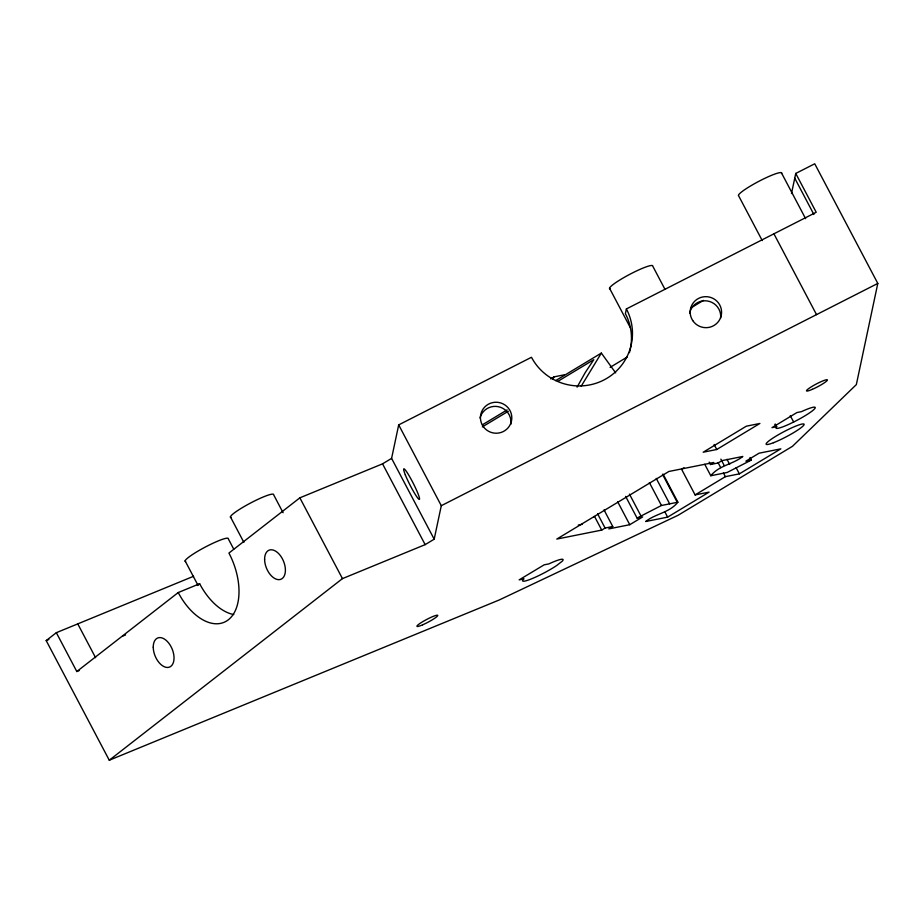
<?xml version="1.0" encoding="UTF-8"?>
<svg xmlns="http://www.w3.org/2000/svg" width="924" height="924" viewBox="0 0 924 924"><rect width="100%" height="100%" fill="white"/><g stroke="black" fill="none" stroke-linecap="round" stroke-linejoin="round"><path stroke-width="1.39" d="M109.275 760.221L342.457 578.62L425.156 544.64L434.188 539.189L391.591 458.385L398.694 424.89L531.473 357.276A53.569 52.795 12 0 0 603.695 380.087A53.569 52.795 12 0 0 626.391 308.939L816.215 212.277L795.749 173.446L814.737 163.779L877.8 283.425L856.34 384.615L792.469 446.304L678.124 515.257L499.307 599.942L109.275 760.221L46.2 640.586L56.341 632.686L193.601 576.276M434.188 539.189L441.291 505.694L398.694 424.89M626.391 308.939L625.386 313.663A53.569 52.795 12 0 1 629.406 352.645M791.487 193.543L795.749 173.446M552.76 379.002L554.053 376.865L564.16 374.844M577.084 387.144L585.25 372.545L593.786 359.69L557.981 381.277M581.208 386.197L601.351 353.084L615.673 372.892M776.691 426.738L775.998 427.754A22.141 2.888 -27.8 0 0 789.801 423.885L794.848 421.425A22.141 2.888 -27.8 0 0 814.98 408.339A22.141 2.888 -27.8 0 0 801.454 411.654L796.927 412.554L771.99 427.627L776.691 426.738L775.363 424.208M663.12 474.208L677.881 502.206C669.346 512.843 655.878 513.467 645.68 521.517L667.636 517.128L709.112 492.111L695.114 494.918L681.577 469.23L683.991 467.775M704.746 464.287L710.787 475.744C719.288 465.176 732.686 464.529 742.838 456.456L722.06 460.614L718.133 462.97L710.475 464.506L709.216 462.127M233.76 614.552A53.569 31.358 67.7 0 1 199.642 583.737L178.228 592.55L76.808 671.529L56.341 632.686M391.591 458.385L382.548 463.836L299.861 497.828L228.933 553.06A53.569 31.358 67.7 0 1 228.344 619.785A53.569 31.358 67.7 0 1 178.228 592.55M197.389 585.504L199.642 583.737M550.692 378.886L554.053 376.865M482.432 424.786L507.126 409.898M555.682 380.619L601.351 353.084M482.363 426.876L508.292 411.249M691.187 307.773L703.395 300.404M610.106 367.359L627.35 356.953M716.747 449.503L759.898 423.469L746.349 426.183L703.187 452.217L716.747 449.503L714.102 444.49M710.475 464.506L713.836 462.485L668.884 471.471L556.791 539.073L601.732 530.087L605.093 528.054L612.762 526.518L606.49 514.622A67.129 60.903 78.7 0 1 604.134 509.725M612.762 526.518L608.835 528.886L629.764 524.705L642.654 516.932L637.052 518.052L625.652 496.407M637.052 518.052L661.457 505.486L677.881 502.206M749.988 457.519L751.327 460.06L727.2 472.453L710.787 475.744M695.114 494.918L725.375 476.657L739.373 473.862L780.849 448.845L759.043 453.21L745.876 461.157L751.327 460.06M441.291 505.694L877.8 283.425M46.2 640.586L48.868 639.489M123.065 635.978L125.583 634.938M76.808 671.529L79.325 670.489M593.705 516.701L594.582 516.528L601.732 530.087M578.262 525.086L582.374 524.266M790.239 415.708L793.693 421.991M794.744 178.17L813.894 214.495M781.381 172.707L805.601 218.653M773.919 233.818L816.527 314.622M762.242 240.587L738.692 195.911A24.405 3.188 -27.8 0 1 759.262 181.116A24.405 3.188 -27.8 0 1 781.577 173.539M774.97 424.266L776.31 426.807M664.887 289.166L652.783 266.193A24.405 3.188 -27.8 0 0 629.175 274.647A24.405 3.188 -27.8 0 0 610.048 288.889M736.151 467.752L739.373 473.862M726.98 459.309L729.66 464.402M720.859 459.124L724.208 465.488M718.006 462.52L720.685 467.613M723.446 472.996L725.375 476.657M609.528 288.219L630.387 327.777M662.508 474.324L677.269 502.321M656.248 478.389L669.669 503.846M649.376 482.582L661.457 505.486M664.957 512.035L667.636 517.128M629.452 494.121L640.863 515.754M617.682 501.79L629.764 524.705M605.093 528.054L598.821 516.146A67.129 60.903 78.7 0 1 597.609 513.732M382.548 463.836L425.156 544.64M299.861 497.828L342.457 578.62M283.079 512.704L273.666 494.837A24.405 3.188 -27.8 0 0 250.069 503.28A24.405 3.188 -27.8 0 0 230.931 517.521M230.423 516.851L243.878 542.376M233.726 549.133L228.344 538.911A24.405 3.188 -27.8 0 0 204.955 547.227A24.405 3.188 -27.8 0 0 185.585 561.561M185.123 560.868L197.898 585.111M77.766 623.885L95.588 657.715M689.639 313.063A15.708 15.489 12 0 1 707.518 301.005A15.708 15.489 12 0 1 720.605 318.191M480.018 417.994A15.708 15.489 12 0 1 498.406 406.699A15.708 15.489 12 0 1 510.753 424.393M523.793 578.921L523.469 579.209A22.869 2.98 -27.8 0 0 532.005 578.655A22.869 2.98 -27.8 0 0 556.583 565.592L562.185 561.238A22.869 2.98 -27.8 0 0 548.844 563.906L544.167 564.83L519.161 579.868L523.793 578.921M422.684 624.797A11.781 1.536 -27.8 0 0 437.733 615.372A11.781 1.536 -27.8 0 0 421.506 622.418A11.781 1.536 -27.8 0 0 422.684 624.797M812.346 389.327A11.781 1.536 -27.8 0 0 827.396 379.891A11.781 1.536 -27.8 0 0 811.156 386.937A11.781 1.536 -27.8 0 0 812.346 389.327M264.611 559.343A15.708 9.205 67.7 0 0 280.284 579.475A15.708 9.205 67.7 0 0 280.134 555.312A15.708 9.205 67.7 0 0 264.611 559.343M405.347 474.936A17.152 1.836 63 0 0 418.988 499.307A17.152 1.836 63 0 0 410.475 478.101A17.152 1.836 63 0 0 405.347 474.936M153.245 647.193A15.708 9.205 67.7 0 0 168.93 667.278A15.708 9.205 67.7 0 0 168.734 643.081A15.708 9.205 67.7 0 0 153.245 647.193M773.434 442.735A21.425 2.795 -27.8 0 0 803.938 424.948A21.425 2.795 -27.8 0 0 778.008 434.961A21.425 2.795 -27.8 0 0 773.434 442.735M692.757 320.605A15.708 15.489 12 0 0 719.911 319.207A15.708 15.489 12 0 0 704.977 296.685A15.708 15.489 12 0 0 692.757 320.605M483.402 426.738A15.708 15.489 12 0 0 510.452 424.139A15.708 15.489 12 0 0 494.502 402.31A15.708 15.489 12 0 0 483.402 426.738"/></g></svg>
